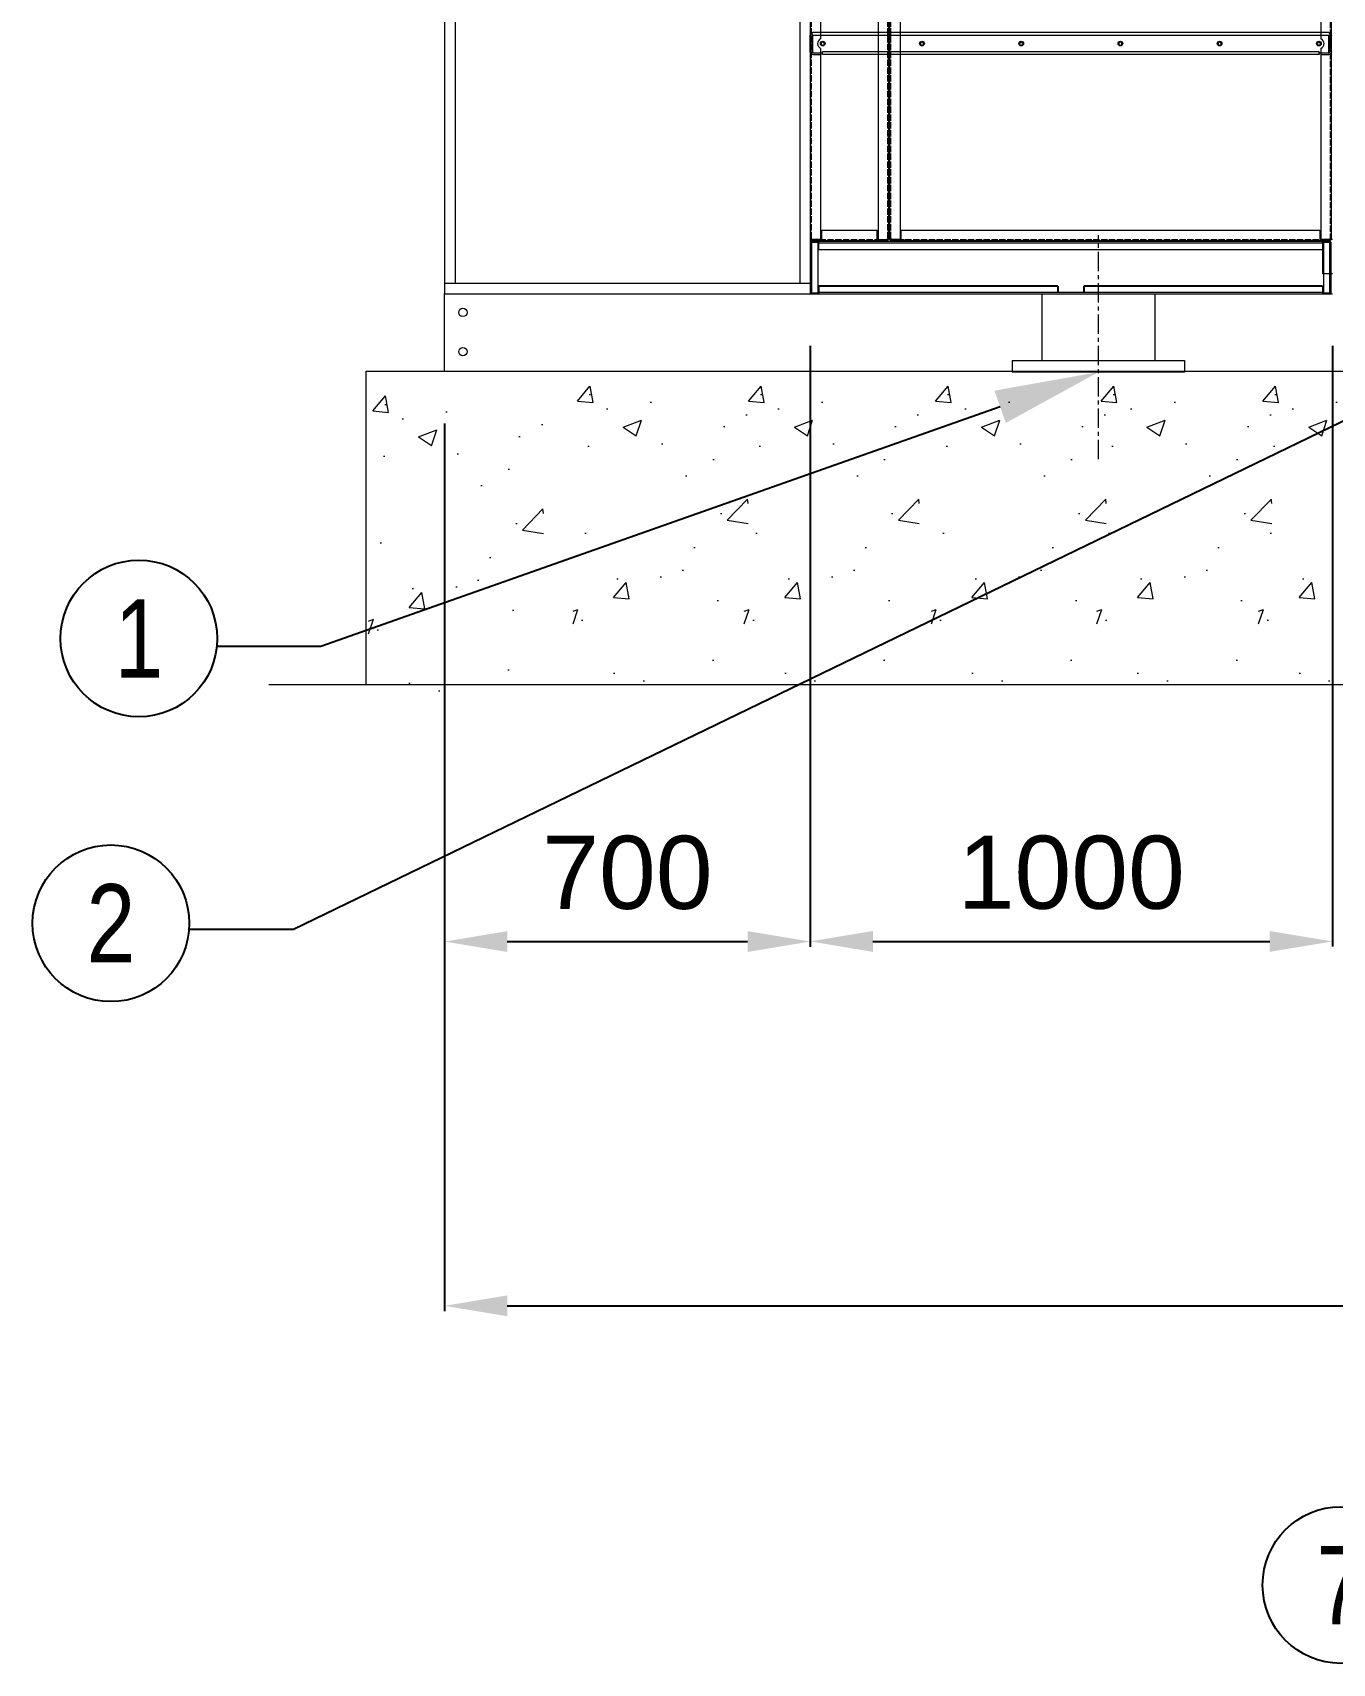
# Model space of a CAD drawing. Header units: millimetres. Extents: x -664124 to 30784, y -141094 to 22397.
# Drawn here: x 8981 to 11470, y 6562 to 9685 of the extents above; entities that cross this region are included whole.
import ezdxf
from ezdxf import colors
from ezdxf.entities.mleader import LeaderData, LeaderLine
from ezdxf.enums import TextEntityAlignment as Align
from ezdxf.math import Vec2, Vec3

# ---------------------------------------------------------------- set-up
doc = ezdxf.new("R2010")
doc.units = ezdxf.units.MM
doc.linetypes.add('CENTER', pattern=[2, 1.25, -0.25, 0.25, -0.25])
doc.linetypes.add('DASHED', pattern=[15, 12, -3])
for name, color, linetype in [('center', 1, 'CENTER'), ('냉각탑_dim', 1, 'Continuous'), ('냉각탑_text', 3, 'Continuous'), ('냉각탑_기초', 23, 'Continuous')]:
    doc.layers.add(name, color=color, linetype=linetype)
doc.styles.get("Standard").update_dxf_attribs({"font": 'arial.ttf'})
doc.dimstyles.new('1.40', dxfattribs={"dimscale": 20, "dimtxt": 1.5, "dimasz": 1, "dimexe": 0.5, "dimexo": 0.5, "dimgap": 0.5, "dimtad": 1, "dimdec": 0, "dimzin": 0, "dimdsep": 46, "dimtxsty": 'Standard', "dimcen": 0, "dimclrd": 2, "dimclre": 2, "dimclrt": 3, "dimadec": 0, "dimazin": 0, "dimtfac": 1, "dimtdec": 0, "dimtmove": 0, "dimatfit": 0, "dimfxl": 1, "dimtolj": 1, "dimtzin": 0, "dimlwd": -1, "dimlwe": -1, "dimarcsym": 0})

# ---------------------------------------------------------------- blocks, each defined once
blk = doc.blocks.new('*D415')
at = {"color": 2, "transparency": 16777216}
for p, q in [((10470.3, 9084.9), (10470.3, 7934.6)), ((9770.3, 8936.6), (9770.3, 7934.6)), ((9890.3, 7944.6), (10350.3, 7944.6))]:
    blk.add_line(p, q, dxfattribs=at)
for points in [[(9890.3, 7964.6), (9890.3, 7924.6), (9770.3, 7944.6)], [(10350.3, 7964.6), (10350.3, 7924.6), (10470.3, 7944.6)]]:
    blk.add_solid(points, dxfattribs=at)
at = {"layer": 'Defpoints', "color": 0, "transparency": 16777216}
for p in [(10470.3, 9184.9), (9770.3, 9036.6), (10470.3, 7944.6)]:
    blk.add_point(p, dxfattribs=at)
at = {"color": 3, "lineweight": 5, "transparency": 16777216, "insert": (10120.3, 8076.1), "char_height": 140, "attachment_point": 5}
blk.add_mtext('\\A1;700', dxfattribs=at)
blk = doc.blocks.new('*D416')
at = {"color": 2, "transparency": 16777216}
for p, q in [((10470.3, 9084.9), (10470.3, 7934.8)), ((11470.3, 9084.9), (11470.3, 7934.8)), ((10590.3, 7944.8), (11350.3, 7944.8))]:
    blk.add_line(p, q, dxfattribs=at)
for points in [[(10590.3, 7964.8), (10590.3, 7924.8), (10470.3, 7944.8)], [(11350.3, 7964.8), (11350.3, 7924.8), (11470.3, 7944.8)]]:
    blk.add_solid(points, dxfattribs=at)
at = {"layer": 'Defpoints', "color": 0, "transparency": 16777216}
for p in [(10470.3, 9184.9), (11470.3, 9184.9), (11470.3, 7944.8)]:
    blk.add_point(p, dxfattribs=at)
at = {"color": 3, "lineweight": 5, "transparency": 16777216, "insert": (10970.3, 8076.3), "char_height": 140, "attachment_point": 5}
blk.add_mtext('\\A1;1000', dxfattribs=at)
blk = doc.blocks.new('*D421')
at = {"color": 2, "transparency": 16777216}
for p, q in [((9770.3, 8936.6), (9770.3, 7237.1)), ((17970.3, 8936.6), (17970.3, 7237.1)), ((9890.3, 7247.1), (17850.3, 7247.1))]:
    blk.add_line(p, q, dxfattribs=at)
for points in [[(9890.3, 7267.1), (9890.3, 7227.1), (9770.3, 7247.1)], [(17850.3, 7267.1), (17850.3, 7227.1), (17970.3, 7247.1)]]:
    blk.add_solid(points, dxfattribs=at)
at = {"layer": 'Defpoints', "color": 0, "transparency": 16777216}
for p in [(9770.3, 9036.6), (17970.3, 9036.6), (17970.3, 7247.1)]:
    blk.add_point(p, dxfattribs=at)
at = {"color": 3, "lineweight": 5, "transparency": 16777216, "insert": (13870.3, 7378.6), "char_height": 140, "attachment_point": 5}
blk.add_mtext('\\A1;8200', dxfattribs=at)
blk = doc.blocks.new('485689')
at = {"color": 7, "lineweight": 13, "ltscale": 0.486}
for p, q in [((183525.3, 30767.5), (183525.3, 30864.7)), ((183528.1, 30767.5), (183528.1, 30864.7)), ((184520.5, 30864.7), (184520.5, 30767.5)), ((184523.3, 30864.7), (184523.3, 30767.5))]:
    blk.add_line(p, q, dxfattribs=at)
at = {"color": 7, "lineweight": 13, "ltscale": 0.014}
for p, q in [((183528.1, 30864.7), (183525.3, 30864.7)), ((183541.9, 30863.3), (183541.9, 30866.1)), ((184506.7, 30863.3), (184506.7, 30866.1)), ((184520.5, 30864.7), (184523.3, 30864.7)), ((183528.1, 30767.5), (183525.3, 30767.5)), ((183541.9, 30768.9), (183541.9, 30766.1)), ((184506.7, 30768.9), (184506.7, 30766.1)), ((184520.5, 30767.5), (184523.3, 30767.5))]:
    blk.add_line(p, q, dxfattribs=at)
at = {"color": 7, "lineweight": 13, "ltscale": 0.004}
for p, q in [((183526.9, 30866.1), (183527.7, 30866.1)), ((184520.9, 30866.1), (184521.7, 30866.1)), ((183527.7, 30766.1), (183526.9, 30766.1)), ((184521.7, 30766.1), (184520.9, 30766.1))]:
    blk.add_line(p, q, dxfattribs=at)
at = {"color": 7, "lineweight": 13, "ltscale": 0.007}
for p, q in [((183526.9, 30864.7), (183526.9, 30866.1)), ((183527.7, 30866.1), (183527.7, 30864.7)), ((184520.9, 30864.7), (184520.9, 30866.1)), ((184521.7, 30864.7), (184521.7, 30866.1)), ((183526.9, 30766.1), (183526.9, 30767.5)), ((183527.7, 30766.1), (183527.7, 30767.5)), ((184520.9, 30767.5), (184520.9, 30766.1)), ((184521.7, 30766.1), (184521.7, 30767.5))]:
    blk.add_line(p, q, dxfattribs=at)
at = {"color": 7, "lineweight": 13, "ltscale": 0.071}
for p, q in [((183541.9, 30866.1), (183527.7, 30866.1)), ((184520.9, 30866.1), (184506.7, 30866.1)), ((183527.7, 30766.1), (183541.9, 30766.1)), ((184506.7, 30766.1), (184520.9, 30766.1))]:
    blk.add_line(p, q, dxfattribs=at)
at = {"color": 7, "lineweight": 13, "ltscale": 0.061}
for p, q in [((183540.3, 30864.7), (183528.1, 30864.7)), ((183541.9, 30863.3), (183541.9, 30851.1)), ((184506.7, 30851.1), (184506.7, 30863.3)), ((184520.5, 30864.7), (184508.3, 30864.7)), ((183528.1, 30767.5), (183540.3, 30767.5)), ((184508.3, 30767.5), (184520.5, 30767.5))]:
    blk.add_line(p, q, dxfattribs=at)
at = {"color": 7, "lineweight": 13, "ltscale": 0.366205}
for p, q in [((183540.3, 30864.7), (183540.3, 30768.9)), ((184508.3, 30781.1), (184508.3, 30864.7))]:
    blk.add_line(p, q, dxfattribs=at)
at = {"color": 7, "lineweight": 13, "ltscale": 0.008}
for p, q in [((183540.3, 30864.5), (183541.9, 30864.5)), ((183540.3, 30863.3), (183541.9, 30863.3)), ((184506.7, 30866.1), (184506.7, 30864.5)), ((184506.7, 30864.5), (184508.3, 30864.5)), ((184506.7, 30863.3), (184508.3, 30863.3)), ((183541.9, 30768.9), (183540.3, 30768.9)), ((183541.9, 30767.7), (183540.3, 30767.7)), ((184508.3, 30768.9), (184506.7, 30768.9)), ((184508.3, 30767.7), (184506.7, 30767.7)), ((184506.7, 30766.1), (184506.7, 30767.7))]:
    blk.add_line(p, q, dxfattribs=at)
at = {"color": 7, "lineweight": 13}
for p, q in [((183541.9, 30866.1), (184506.7, 30866.1)), ((183541.9, 30863.3), (184506.7, 30863.3)), ((184506.7, 30851.1), (183541.9, 30851.1)), ((184506.7, 30768.9), (183541.9, 30768.9)), ((184506.7, 30766.1), (183541.9, 30766.1))]:
    blk.add_line(p, q, dxfattribs=at)
at = {"color": 7, "lineweight": 13, "ltscale": 0.001386}
for p, q in [((183541.9, 30866.1), (183541.9, 30865.8)), ((183541.9, 30766.1), (183541.9, 30766.4))]:
    blk.add_line(p, q, dxfattribs=at)
at = {"color": 7, "lineweight": 13, "ltscale": 0.076206}
for p, q in [((183540.3, 30782.7), (183540.3, 30767.5)), ((184508.3, 30767.5), (184508.3, 30782.7))]:
    blk.add_line(p, q, dxfattribs=at)
at = {"color": 7, "lineweight": 13, "ltscale": 0.05737}
for p, q in [((183541.9, 30780.4), (183541.9, 30768.9)), ((184506.7, 30780.4), (184506.7, 30768.9))]:
    blk.add_line(p, q, dxfattribs=at)
for p, q in [((183541.9, 30780.4), (183999.3, 30780.4)), ((183999.3, 30780.4), (183999.3, 30768.9)), ((184049.3, 30780.4), (184506.7, 30780.4)), ((184049.3, 30780.4), (184049.3, 30768.9))]:
    blk.add_line(p, q)
blk = doc.blocks.new('68679')
at = {"color": 7, "lineweight": 13, "ltscale": 0.0185}
for p, q in [((182651.6, 34840.2), (182651.6, 34855)), ((182654.8, 34840.2), (182654.8, 34855)), ((182651.6, 33867.4), (182651.6, 33882.2)), ((182654.8, 33867.4), (182654.8, 33882.2))]:
    blk.add_line(p, q, dxfattribs=at)
at = {"color": 7, "lineweight": 13, "ltscale": 0.02275}
for p, q in [((182654.8, 34837), (182654.8, 34855.2)), ((182654.8, 33867.2), (182654.8, 33885.4))]:
    blk.add_line(p, q, dxfattribs=at)
at = {"color": 7, "lineweight": 13, "ltscale": 0.042}
for p, q in [((182688.4, 34855.2), (182654.8, 34855.2)), ((182654.8, 33867.2), (182688.4, 33867.2))]:
    blk.add_line(p, q, dxfattribs=at)
at = {"color": 7, "lineweight": 13, "ltscale": 0.041987}
blk.add_line((182654.8, 34855.2), (182688.4, 34855.2), dxfattribs=at)
at = {"color": 7, "lineweight": 13, "ltscale": 0.0395}
for p, q in [((182656.8, 34860.2), (182688.4, 34860.2)), ((182688.4, 34857), (182656.8, 34857)), ((182688.4, 33865.4), (182656.8, 33865.4)), ((182656.8, 33862.2), (182688.4, 33862.2))]:
    blk.add_line(p, q, dxfattribs=at)
at = {"color": 7, "lineweight": 13, "ltscale": 0.004497}
for p, q in [((182692, 34857), (182688.4, 34857)), ((182692, 33865.4), (182688.4, 33865.4))]:
    blk.add_line(p, q, dxfattribs=at)
at = {"color": 7, "lineweight": 13, "ltscale": 0.00225}
for p, q in [((182688.4, 34857), (182688.4, 34855.2)), ((182688.4, 34855.2), (182688.4, 34857)), ((182688.4, 33867.2), (182688.4, 33865.4)), ((182688.4, 33865.4), (182688.4, 33867.2))]:
    blk.add_line(p, q, dxfattribs=at)
at = {"color": 7, "lineweight": 13}
for p, q in [((182688.4, 34855.2), (182688.4, 33867.2)), ((182693.6, 34855), (182693.6, 33867.4)), ((182651.6, 34837), (182651.6, 33885.4)), ((182651.6, 34837), (182651.6, 33885.4)), ((182656.8, 34837), (182656.8, 33885.4))]:
    blk.add_line(p, q, dxfattribs=at)
at = {"color": 7, "lineweight": 13, "ltscale": 0.0022}
for p, q in [((182691.2, 34857), (182692.6, 34858)), ((182691.2, 33865.4), (182692.6, 33864.3))]:
    blk.add_line(p, q, dxfattribs=at)
at = {"color": 7, "lineweight": 13, "ltscale": 0.004}
for p, q in [((182654.8, 34840.2), (182651.6, 34840.2)), ((182654.8, 34837), (182651.6, 34837)), ((182651.6, 33882.2), (182654.8, 33882.2))]:
    blk.add_line(p, q, dxfattribs=at)
at = {"color": 7, "lineweight": 13, "ltscale": 0.003999}
blk.add_line((182651.6, 34837), (182654.8, 34837), dxfattribs=at)
at = {"color": 7, "lineweight": 13, "ltscale": 0.003997}
blk.add_line((182654.8, 34837), (182654.8, 34840.2), dxfattribs=at)
at = {"color": 7, "lineweight": 13, "ltscale": 0.0025}
for p, q in [((182656.8, 34837), (182654.8, 34837)), ((182654.8, 33885.4), (182656.8, 33885.4))]:
    blk.add_line(p, q, dxfattribs=at)
at = {"color": 7, "lineweight": 13, "ltscale": 0.0065}
blk.add_line((182651.6, 33885.4), (182656.8, 33885.4), dxfattribs=at)
at = {"color": 7, "lineweight": 13, "ltscale": 0.004003}
blk.add_line((182654.8, 33882.2), (182654.8, 33885.4), dxfattribs=at)
at = {"color": 7, "lineweight": 13}
for centre in [(182672.6, 34836.2), (182672.6, 34646.2), (182672.6, 34456.2), (182672.6, 34266.2), (182672.6, 34076.2), (182672.6, 33886.2)]:
    blk.add_circle(centre, 3, dxfattribs=at)
for centre, radius, start, end in [((182656.8, 34855), 5.2, 90, 180), ((182656.8, 34855), 2, 90, 174.2609), ((182688.4, 34855), 5.2, 0, 90), ((182656.8, 33867.4), 5.2, 180, 270), ((182656.8, 33867.4), 2, 185.7392, 270), ((182688.4, 33867.4), 5.2, 270, 0)]:
    blk.add_arc(centre, radius, start, end, dxfattribs=at)
for points in [[(182693.6, 34855), (182693.6, 34855.3), (182693.5, 34855.6), (182693.3, 34855.9), (182692.9, 34856.3), (182692.3, 34856.7), (182692.2, 34856.8), (182692.1, 34856.9), (182692, 34857)], [(182693.6, 33867.4), (182693.6, 33867), (182693.5, 33866.7), (182693.3, 33866.4), (182692.9, 33866), (182692.3, 33865.6), (182692.2, 33865.5), (182692.1, 33865.4), (182692, 33865.4)]]:
    blk.add_open_spline(points, degree=5, knots=[0, 0, 0, 0, 0, 0, 6.191357, 6.191357, 6.191357, 7.828222, 7.828222, 7.828222, 7.828222, 7.828222, 7.828222], dxfattribs=at)
blk = doc.blocks.new('568596')
at = {"color": 7, "lineweight": 13, "ltscale": 0.00166}
for p, q in [((169550.9, 17462.9), (169549.9, 17462.9)), ((169550.9, 16620.9), (169549.9, 16620.9))]:
    blk.add_line(p, q, dxfattribs=at)
at = {"color": 7, "lineweight": 13, "ltscale": 0.0015}
for p, q in [((169549.9, 17462.9), (169549.9, 17462)), ((169549.9, 16621.8), (169549.9, 16620.9))]:
    blk.add_line(p, q, dxfattribs=at)
at = {"color": 7, "lineweight": 13}
for p, q in [((169549.9, 17462.9), (169549.9, 16621.8)), ((169549.9, 17462), (169549.9, 17436.4)), ((173046.2, 17464.9), (169551.6, 17464.9)), ((169551.6, 16618.9), (173046.2, 16618.9))]:
    blk.add_line(p, q, dxfattribs=at)
at = {"color": 7, "linetype": 'DASHED', "lineweight": 13, "ltscale": 0.003333}
for p, q in [((169551.9, 17462), (169549.9, 17462)), ((169644.9, 17464.9), (169644.9, 17462.9)), ((169650.9, 17464.9), (169650.9, 17462.9)), ((169844.9, 17464.9), (169844.9, 17462.9)), ((169850.9, 17464.9), (169850.9, 17462.9)), ((169549.9, 17445.4), (169551.9, 17445.4)), ((169549.9, 17442.9), (169551.9, 17442.9)), ((169549.9, 17436.4), (169551.9, 17436.4)), ((169549.9, 17407.4), (169551.9, 17407.4)), ((169549.9, 17398.4), (169551.9, 17398.4)), ((169549.9, 17217.4), (169551.9, 17217.4)), ((169549.9, 17208.4), (169551.9, 17208.4)), ((169549.9, 17027.4), (169551.9, 17027.4)), ((169549.9, 17018.4), (169551.9, 17018.4)), ((169549.9, 16837.4), (169551.9, 16837.4)), ((169549.9, 16828.4), (169551.9, 16828.4)), ((169549.9, 16647.4), (169551.9, 16647.4)), ((169549.9, 16640.9), (169551.9, 16640.9)), ((169549.9, 16638.4), (169551.9, 16638.4)), ((169551.9, 16621.8), (169549.9, 16621.8)), ((169644.9, 16620.9), (169644.9, 16618.9)), ((169650.9, 16620.9), (169650.9, 16618.9)), ((169844.9, 16620.9), (169844.9, 16618.9)), ((169850.9, 16620.9), (169850.9, 16618.9))]:
    blk.add_line(p, q, dxfattribs=at)
at = {"color": 7, "lineweight": 13, "ltscale": 0.001174}
for p, q in [((169550.9, 17462.9), (169551.6, 17462.9)), ((169550.9, 16620.9), (169551.6, 16620.9))]:
    blk.add_line(p, q, dxfattribs=at)
at = {"color": 7, "lineweight": 13, "ltscale": 0.002252}
for p, q in [((169551.6, 17464.9), (169551.6, 17463.6)), ((169551.6, 16618.9), (169551.6, 16620.3))]:
    blk.add_line(p, q, dxfattribs=at)
at = {"color": 7, "lineweight": 13, "ltscale": 0.002009}
for p, q in [((169551.6, 17462.4), (169551.6, 17463.6)), ((169551.6, 16621.5), (169551.6, 16620.3))]:
    blk.add_line(p, q, dxfattribs=at)
at = {"color": 7, "linetype": 'DASHED', "lineweight": 13}
for p, q in [((173046.2, 17462.9), (169551.6, 17462.9)), ((169551.9, 17464.9), (169551.9, 16621.8)), ((169551.9, 17462), (169551.9, 17436.4)), ((169551.6, 16620.9), (173046.2, 16620.9))]:
    blk.add_line(p, q, dxfattribs=at)
at = {"color": 7, "linetype": 'DASHED', "lineweight": 13, "ltscale": 0.001183}
for p, q in [((169551.6, 17462.9), (169552.3, 17462.9)), ((169551.6, 16620.9), (169552.3, 16620.9))]:
    blk.add_line(p, q, dxfattribs=at)
at = {"color": 7, "linetype": 'DASHED', "lineweight": 13, "ltscale": 0.001406}
for p, q in [((169551.6, 17462.4), (169551.6, 17461.5)), ((169551.6, 16621.5), (169551.6, 16622.3))]:
    blk.add_line(p, q, dxfattribs=at)
at = {"color": 7, "linetype": 'DASHED', "lineweight": 13, "ltscale": 0.027667}
for p, q in [((169551.6, 17444.9), (169551.6, 17461.5)), ((169551.6, 16622.3), (169551.6, 16638.9))]:
    blk.add_line(p, q, dxfattribs=at)
at = {"color": 7, "linetype": 'DASHED', "lineweight": 13, "ltscale": 0.0015}
for p, q in [((169551.9, 17462.9), (169551.9, 17462)), ((169551.9, 16621.8), (169551.9, 16620.9))]:
    blk.add_line(p, q, dxfattribs=at)
at = {"color": 7, "lineweight": 13, "ltscale": 0.058667}
for p, q in [((173046.2, 17444.9), (169551.6, 17444.9)), ((169553.3, 17442.9), (169569.9, 17442.9)), ((169569.9, 17444.9), (169569.9, 16640.9)), ((169917.7, 16638.9), (169551.6, 16638.9)), ((169569.9, 16640.9), (169551.9, 16640.9)), ((169999.2, 16638.9), (169936.1, 16638.9))]:
    blk.add_line(p, q, dxfattribs=at)
at = {"color": 7, "linetype": 'DASHED', "lineweight": 13, "ltscale": 0.002333}
blk.add_line((169551.9, 17442.9), (169553.3, 17442.9), dxfattribs=at)
at = {"color": 7, "lineweight": 13, "ltscale": 0.058667}
for centre in [(169926.9, 17402.9), (169926.9, 16642.9)]:
    blk.add_circle(centre, 4.5, dxfattribs=at)
at = {"color": 7, "lineweight": 13}
for centre in [(169926.9, 17212.9), (169926.9, 17022.9), (169926.9, 16832.9)]:
    blk.add_circle(centre, 4.5, dxfattribs=at)
at = {"color": 7, "lineweight": 13, "ltscale": 0.058667}
blk.add_arc((169926.9, 16642.9), 10, 203.5779, 336.4221, dxfattribs=at)
at = {"color": 7, "lineweight": 13}
for points in [[(169553.3, 17461.5), (169552.8, 17461.8), (169552.3, 17462.1), (169551.8, 17462.4), (169551.3, 17462.6), (169550.9, 17462.9)], [(169553.3, 17461.5), (169553, 17462), (169552.6, 17462.4), (169552.3, 17462.8), (169552, 17463.2), (169551.6, 17463.6)], [(169553.3, 16622.3), (169552.8, 16622.1), (169552.3, 16621.8), (169551.8, 16621.5), (169551.3, 16621.2), (169550.9, 16620.9)], [(169553.3, 16622.3), (169553, 16621.9), (169552.6, 16621.5), (169552.3, 16621), (169552, 16620.6), (169551.6, 16620.3)]]:
    blk.add_open_spline(points, degree=5, dxfattribs=at)
at = {"color": 7, "linetype": 'DASHED', "lineweight": 13}
for points in [[(169553.3, 17461.5), (169553, 17461.7), (169552.6, 17461.9), (169552.3, 17462.1), (169551.9, 17462.2), (169551.6, 17462.4)], [(169553.3, 17461.5), (169553.1, 17461.8), (169552.9, 17462.1), (169552.7, 17462.4), (169552.5, 17462.6), (169552.3, 17462.9)], [(169553.3, 16622.3), (169553, 16622.1), (169552.6, 16622), (169552.3, 16621.8), (169551.9, 16621.6), (169551.6, 16621.5)], [(169553.3, 16622.3), (169553.1, 16622), (169552.9, 16621.8), (169552.7, 16621.5), (169552.5, 16621.2), (169552.3, 16620.9)]]:
    blk.add_open_spline(points, degree=5, dxfattribs=at)
blk = doc.blocks.new('1')
at = {"lineweight": 20}
for p, q in [((9770.3, 12784.9), (9770.3, 9184.9)), ((10470.3, 12784.9), (10470.3, 9184.9)), ((9790.3, 12764.9), (9790.3, 9204.9)), ((9770.3, 9204.9), (10470.3, 9204.9)), ((9770.3, 9184.9), (10470.3, 9184.9)), ((10470.3, 9184.9), (11470.3, 9184.9)), ((9770.3, 9036.6), (17970.3, 9036.6))]:
    blk.add_line(p, q, dxfattribs=at)
at = {"color": 7, "lineweight": 20}
for p, q in [((10470.3, 12783.2), (10470.3, 9288.6)), ((10620.3, 12783.2), (10620.3, 9288.6)), ((10450.3, 12764.9), (10450.3, 9204.9)), ((10473.2, 9286.9), (10618.3, 9286.9)), ((11451.1, 9289.1), (11451.1, 9222.8)), ((10914.1, 9184.9), (10914.1, 9056.9)), ((11130.4, 9184.9), (11130.4, 9056.9)), ((10857.2, 9056.9), (11187.2, 9056.9)), ((10857.2, 9056.9), (10857.2, 9034.9)), ((11187.2, 9056.9), (11187.2, 9034.9)), ((11187.2, 9034.9), (10857.2, 9034.9))]:
    blk.add_line(p, q, dxfattribs=at)
at = {"color": 7, "linetype": 'DASHED', "lineweight": 20}
for p, q in [((10472.3, 12783.2), (10472.3, 9288.6)), ((10618.3, 12783.2), (10618.3, 9288.6)), ((10473.2, 9288.9), (10620.3, 9288.9))]:
    blk.add_line(p, q, dxfattribs=at)
at = {"color": 7, "lineweight": 20, "ltscale": 0.058667}
for p, q in [((10600.3, 12783.2), (10600.3, 9288.6)), ((10490.3, 12735.8), (10490.3, 9673.1)), ((10490.3, 9654.8), (10490.3, 9288.6)), ((10492.3, 9306.9), (10598.3, 9306.9)), ((10492.3, 9290.3), (10492.3, 9306.9)), ((10598.3, 9286.9), (10598.3, 9306.9))]:
    blk.add_line(p, q, dxfattribs=at)
at = {"color": 7, "linetype": 'DASHED', "lineweight": 20, "ltscale": 0.003333}
for p, q in [((10470.3, 9587.9), (10472.3, 9587.9)), ((10470.3, 9581.9), (10472.3, 9581.9)), ((10470.3, 9387.9), (10472.3, 9387.9)), ((10470.3, 9381.9), (10472.3, 9381.9)), ((10620.3, 9387.9), (10618.3, 9387.9)), ((10473.2, 9288.9), (10473.2, 9286.9)), ((10489.8, 9286.9), (10489.8, 9288.9)), ((10492.3, 9286.9), (10492.3, 9288.9)), ((10498.8, 9286.9), (10498.8, 9288.9)), ((10600.8, 9286.9), (10600.8, 9288.9)), ((10617.4, 9288.9), (10617.4, 9286.9))]:
    blk.add_line(p, q, dxfattribs=at)
at = {"color": 7, "lineweight": 20, "ltscale": 0.002252}
for p, q in [((10470.3, 9288.6), (10471.7, 9288.6)), ((10620.3, 9288.6), (10619, 9288.6))]:
    blk.add_line(p, q, dxfattribs=at)
at = {"color": 7, "lineweight": 20, "ltscale": 0.002009}
for p, q in [((10472.9, 9288.6), (10471.7, 9288.6)), ((10617.8, 9288.6), (10619, 9288.6))]:
    blk.add_line(p, q, dxfattribs=at)
at = {"color": 7, "linetype": 'DASHED', "lineweight": 20, "ltscale": 0.001183}
for p, q in [((10472.3, 9288.6), (10472.3, 9289.4)), ((10618.3, 9288.6), (10618.3, 9289.4))]:
    blk.add_line(p, q, dxfattribs=at)
at = {"color": 7, "linetype": 'DASHED', "lineweight": 20, "ltscale": 0.0015}
for p, q in [((10472.3, 9288.9), (10473.2, 9288.9)), ((10618.3, 9288.9), (10617.4, 9288.9))]:
    blk.add_line(p, q, dxfattribs=at)
at = {"color": 7, "lineweight": 20, "ltscale": 0.001174}
for p, q in [((10472.3, 9287.9), (10472.3, 9288.6)), ((10618.3, 9287.9), (10618.3, 9288.6))]:
    blk.add_line(p, q, dxfattribs=at)
at = {"color": 7, "lineweight": 20, "ltscale": 0.00166}
for p, q in [((10472.3, 9287.9), (10472.3, 9286.9)), ((10618.3, 9287.9), (10618.3, 9286.9))]:
    blk.add_line(p, q, dxfattribs=at)
at = {"color": 7, "lineweight": 20, "ltscale": 0.0015}
for p, q in [((10472.3, 9286.9), (10473.2, 9286.9)), ((10618.3, 9286.9), (10617.4, 9286.9))]:
    blk.add_line(p, q, dxfattribs=at)
at = {"color": 7, "linetype": 'DASHED', "lineweight": 20, "ltscale": 0.001406}
for p, q in [((10472.9, 9288.6), (10473.7, 9288.6)), ((10617.8, 9288.6), (10616.9, 9288.6))]:
    blk.add_line(p, q, dxfattribs=at)
at = {"color": 7, "linetype": 'DASHED', "lineweight": 20, "ltscale": 0.027667}
for p, q in [((10490.3, 9288.6), (10473.7, 9288.6)), ((10600.3, 9288.6), (10616.9, 9288.6))]:
    blk.add_line(p, q, dxfattribs=at)
at = {"color": 7, "linetype": 'DASHED', "lineweight": 20, "ltscale": 0.002333}
blk.add_line((10492.3, 9288.9), (10492.3, 9290.3), dxfattribs=at)
at = {"color": 7, "lineweight": 20, "ltscale": 0.479992}
for p, q in [((11470.3, 9289.1), (11451.1, 9289.1)), ((11470.3, 9222.8), (11451.1, 9222.8))]:
    blk.add_line(p, q, dxfattribs=at)
at = {"color": 0, "lineweight": 20}
blk.add_line((9770.3, 9036.6), (9770.3, 9184.9), dxfattribs=at)
at = {"color": 7, "lineweight": 20, "ltscale": 0.058667}
blk.add_circle((10494.3, 9663.9), 4.5, dxfattribs=at)
at = {"lineweight": 20}
for centre in [(9805.3, 9149.1), (9805.3, 9074.1)]:
    blk.add_circle(centre, 8, dxfattribs=at)
at = {"color": 7, "lineweight": 20, "ltscale": 0.058667}
blk.add_arc((10494.3, 9663.9), 10, 113.5779, 246.4221, dxfattribs=at)
at = {"color": 7, "lineweight": 20}
for points in [[(10473.7, 9290.3), (10473.3, 9290), (10472.9, 9289.7), (10472.4, 9289.3), (10472, 9289), (10471.7, 9288.6)], [(10473.7, 9290.3), (10473.5, 9289.8), (10473.2, 9289.3), (10472.9, 9288.8), (10472.6, 9288.3), (10472.3, 9287.9)], [(10616.9, 9290.3), (10617.4, 9290), (10617.8, 9289.7), (10618.2, 9289.3), (10618.6, 9289), (10619, 9288.6)], [(10616.9, 9290.3), (10617.2, 9289.8), (10617.5, 9289.3), (10617.8, 9288.8), (10618, 9288.3), (10618.3, 9287.9)]]:
    blk.add_open_spline(points, degree=5, dxfattribs=at)
at = {"color": 7, "linetype": 'DASHED', "lineweight": 20}
for points in [[(10473.7, 9290.3), (10473.4, 9290.1), (10473.2, 9289.9), (10472.9, 9289.7), (10472.6, 9289.5), (10472.3, 9289.4)], [(10473.7, 9290.3), (10473.5, 9290), (10473.4, 9289.7), (10473.2, 9289.3), (10473, 9289), (10472.9, 9288.6)], [(10616.9, 9290.3), (10617.1, 9290), (10617.3, 9289.7), (10617.5, 9289.3), (10617.6, 9289), (10617.8, 9288.6)], [(10616.9, 9290.3), (10617.2, 9290.1), (10617.5, 9289.9), (10617.8, 9289.7), (10618, 9289.5), (10618.3, 9289.4)]]:
    blk.add_open_spline(points, degree=5, dxfattribs=at)
at = {"lineweight": 20, "ltscale": 7.5, "rotation": 90}
blk.add_blockref('568596', (28087.3, -160263), dxfattribs=at)
at = {"lineweight": 20, "ltscale": 7.5, "xscale": -1, "rotation": 270}
blk.add_blockref('68679', (-23391.8, -173008.7), dxfattribs=at)
at = {"lineweight": 20, "ltscale": 7.5, "xscale": -1}
blk.add_blockref('485689', (194993.6, -21581.2), dxfattribs=at)

msp = doc.modelspace()

# ---------------------------------------------------------------- hatches: boundary and pattern name
at = {"layer": '냉각탑_기초', "lineweight": 20, "ltscale": 30}
h = msp.add_hatch(dxfattribs=at)
h.set_pattern_fill('AR-CONC', color=256, scale=50, style=0)
h.set_pattern_definition([(50, (-4577.2, -7504.73), (358.63, -31.376), [37.5, -412.5]), (355, (-4577.2, -7504.73), (-69.3757, 376.096), [30, -330]), (100.4514, (-4547.32, -7507.34), (289.2547, 344.72), [31.87, -350.571]), (46.1842, (-4577.2, -7404.73), (533.6205, -82.7595), [56.25, -618.75]), (96.6356, (-4532.74, -7411.6), (467.331, 487.059), [47.805, -525.856]), (351.1842, (-4577.2, -7404.73), (467.331, 487.059), [45, -495]), (21, (-4527.2, -7429.73), (298.4535, -201.3094), [37.5, -412.5]), (326, (-4527.2, -7429.73), (121.6577, 362.575), [30, -330]), (71.4514, (-4502.34, -7446.5), (420.1113, 161.265), [31.87, -350.571]), (37.5, (-4577.21, -7504.73), (6.0799, 166.4469), [0, -326, 0, -335, 0, -331.25]), (7.5, (-4577.21, -7504.73), (131.5348, 197.2059), [0, -191, 0, -318.5, 0, -126.25]), (327.5, (-4688.71, -7504.73), (266.9112, -11.2774), [0, -125, 0, -390, 0, -517.5]), (317.5, (-4738.7, -7504.73), (291.593, 50.0525), [0, -162.5, 0, -259, 0, -367.5])])
h.paths.add_polyline_path([(10351.3, 9036.6), (10016.3, 9036.6), (10016.3, 8436.6), (10351.3, 8436.6)])
h = msp.add_hatch(dxfattribs=at)
h.set_pattern_fill('AR-CONC', color=256, scale=50, style=0)
h.set_pattern_definition([(50, (-4249.4, -7504.73), (358.63, -31.376), [37.5, -412.5]), (355, (-4249.4, -7504.73), (-69.3757, 376.096), [30, -330]), (100.4514, (-4219.5, -7507.34), (289.2547, 344.72), [31.87, -350.571]), (46.1842, (-4249.4, -7404.73), (533.6205, -82.7595), [56.25, -618.75]), (96.6356, (-4204.93, -7411.6), (467.331, 487.059), [47.805, -525.856]), (351.1842, (-4249.4, -7404.73), (467.331, 487.059), [45, -495]), (21, (-4199.4, -7429.73), (298.4535, -201.3094), [37.5, -412.5]), (326, (-4199.4, -7429.73), (121.6577, 362.575), [30, -330]), (71.4514, (-4174.52, -7446.5), (420.1113, 161.265), [31.87, -350.571]), (37.5, (-4249.4, -7504.73), (6.0799, 166.4469), [0, -326, 0, -335, 0, -331.25]), (7.5, (-4249.4, -7504.73), (131.5348, 197.2059), [0, -191, 0, -318.5, 0, -126.25]), (327.5, (-4360.9, -7504.73), (266.9112, -11.2774), [0, -125, 0, -390, 0, -517.5]), (317.5, (-4410.9, -7504.73), (291.593, 50.0525), [0, -162.5, 0, -259, 0, -367.5])])
h.paths.add_polyline_path([(10679.1, 9036.6), (10344.1, 9036.6), (10344.1, 8436.6), (10679.1, 8436.6)])
h = msp.add_hatch(dxfattribs=at)
h.set_pattern_fill('AR-CONC', color=256, scale=50, style=0)
h.set_pattern_definition([(50, (-3891.23, -7504.73), (358.63, -31.376), [37.5, -412.5]), (355, (-3891.23, -7504.73), (-69.3757, 376.096), [30, -330]), (100.4514, (-3861.35, -7507.34), (289.2547, 344.72), [31.87, -350.571]), (46.1842, (-3891.23, -7404.73), (533.6205, -82.7595), [56.25, -618.75]), (96.6356, (-3846.76, -7411.6), (467.331, 487.059), [47.805, -525.856]), (351.1842, (-3891.23, -7404.73), (467.331, 487.059), [45, -495]), (21, (-3841.23, -7429.73), (298.4535, -201.3094), [37.5, -412.5]), (326, (-3841.23, -7429.73), (121.6577, 362.575), [30, -330]), (71.4514, (-3816.36, -7446.5), (420.1113, 161.265), [31.87, -350.571]), (37.5, (-3891.23, -7504.73), (6.0799, 166.4469), [0, -326, 0, -335, 0, -331.25]), (7.5, (-3891.23, -7504.73), (131.5348, 197.2059), [0, -191, 0, -318.5, 0, -126.25]), (327.5, (-4002.73, -7504.73), (266.9112, -11.2774), [0, -125, 0, -390, 0, -517.5]), (317.5, (-4052.73, -7504.73), (291.593, 50.0525), [0, -162.5, 0, -259, 0, -367.5])])
h.paths.add_polyline_path([(11037.3, 9036.6), (10702.3, 9036.6), (10702.3, 8436.6), (11037.3, 8436.6)])
h = msp.add_hatch(dxfattribs=at)
h.set_pattern_fill('AR-CONC', color=256, scale=50, style=0)
h.set_pattern_definition([(50, (-3574.1, -7504.73), (358.63, -31.376), [37.5, -412.5]), (355, (-3574.1, -7504.73), (-69.3757, 376.096), [30, -330]), (100.4514, (-3544.23, -7507.34), (289.2547, 344.72), [31.87, -350.571]), (46.1842, (-3574.1, -7404.73), (533.6205, -82.7595), [56.25, -618.75]), (96.6356, (-3529.64, -7411.6), (467.331, 487.059), [47.805, -525.856]), (351.1842, (-3574.1, -7404.73), (467.331, 487.059), [45, -495]), (21, (-3524.1, -7429.73), (298.4535, -201.3094), [37.5, -412.5]), (326, (-3524.1, -7429.73), (121.6577, 362.575), [30, -330]), (71.4514, (-3499.24, -7446.5), (420.1113, 161.265), [31.87, -350.571]), (37.5, (-3574.11, -7504.73), (6.0799, 166.4469), [0, -326, 0, -335, 0, -331.25]), (7.5, (-3574.11, -7504.73), (131.5348, 197.2059), [0, -191, 0, -318.5, 0, -126.25]), (327.5, (-3685.61, -7504.73), (266.9112, -11.2774), [0, -125, 0, -390, 0, -517.5]), (317.5, (-3735.6, -7504.73), (291.593, 50.0525), [0, -162.5, 0, -259, 0, -367.5])])
h.paths.add_polyline_path([(11354.4, 9036.6), (11019.4, 9036.6), (11019.4, 8436.6), (11354.4, 8436.6)])
h = msp.add_hatch(dxfattribs=at)
h.set_pattern_fill('AR-CONC', color=256, scale=50, style=0)
h.set_pattern_definition([(50, (-3264.45, -7504.73), (358.63, -31.376), [37.5, -412.5]), (355, (-3264.45, -7504.73), (-69.3757, 376.096), [30, -330]), (100.4514, (-3234.56, -7507.34), (289.2547, 344.72), [31.87, -350.571]), (46.1842, (-3264.45, -7404.73), (533.6205, -82.7595), [56.25, -618.75]), (96.6356, (-3220, -7411.6), (467.331, 487.059), [47.805, -525.856]), (351.1842, (-3264.45, -7404.73), (467.331, 487.059), [45, -495]), (21, (-3214.45, -7429.73), (298.4535, -201.3094), [37.5, -412.5]), (326, (-3214.45, -7429.73), (121.6577, 362.575), [30, -330]), (71.4514, (-3189.58, -7446.5), (420.1113, 161.265), [31.87, -350.571]), (37.5, (-3264.45, -7504.73), (6.0799, 166.4469), [0, -326, 0, -335, 0, -331.25]), (7.5, (-3264.45, -7504.73), (131.5348, 197.2059), [0, -191, 0, -318.5, 0, -126.25]), (327.5, (-3375.95, -7504.73), (266.9112, -11.2774), [0, -125, 0, -390, 0, -517.5]), (317.5, (-3425.95, -7504.73), (291.593, 50.0525), [0, -162.5, 0, -259, 0, -367.5])])
h.paths.add_polyline_path([(11664.1, 9036.6), (11329.1, 9036.6), (11329.1, 8436.6), (11664.1, 8436.6)])
h = msp.add_hatch(dxfattribs=at)
h.set_pattern_fill('AR-CONC', color=256, scale=50, style=0)
h.set_pattern_definition([(50, (-4968.9, -7523.6), (358.63, -31.376), [37.5, -412.5]), (355, (-4968.9, -7523.6), (-69.3757, 376.096), [30, -330]), (100.4514, (-4939, -7526.2), (289.2547, 344.72), [31.87, -350.571]), (46.1842, (-4968.9, -7423.6), (533.6205, -82.7595), [56.25, -618.75]), (96.6356, (-4924.43, -7430.5), (467.331, 487.059), [47.805, -525.856]), (351.1842, (-4968.9, -7423.6), (467.331, 487.059), [45, -495]), (21, (-4918.9, -7448.6), (298.4535, -201.3094), [37.5, -412.5]), (326, (-4918.9, -7448.6), (121.6577, 362.575), [30, -330]), (71.4514, (-4894.03, -7465.38), (420.1113, 161.265), [31.87, -350.571]), (37.5, (-4968.9, -7523.6), (6.0799, 166.4469), [0, -326, 0, -335, 0, -331.25]), (7.5, (-4968.9, -7523.6), (131.5348, 197.2059), [0, -191, 0, -318.5, 0, -126.25]), (327.5, (-5080.4, -7523.6), (266.9112, -11.2774), [0, -125, 0, -390, 0, -517.5]), (317.5, (-5130.4, -7523.6), (291.593, 50.0525), [0, -162.5, 0, -259, 0, -367.5])])
h.paths.add_polyline_path([(9959.6, 9017.7), (9624.6, 9017.7), (9624.6, 8417.7), (9959.6, 8417.7)])

# ---------------------------------------------------------------- linework, layer by layer
at = {"layer": 'center', "lineweight": 20, "ltscale": 30}
msp.add_line((11022.2, 8867.9), (11022.2, 9296.9), dxfattribs=at)
at = {"layer": '냉각탑_dim', "linetype": 'ByBlock', "lineweight": -3}
for centre in [(9184.7, 8524.9), (9131.2, 7979.5), (11486.7, 6712.5)]:
    msp.add_circle(centre, 150, dxfattribs=at)
at = {"layer": '냉각탑_기초', "lineweight": 20, "ltscale": 30}
for p, q in [((9620.3, 8436.6), (9620.3, 9036.6)), ((9620.3, 9036.6), (18120.3, 9036.6)), ((9433.8, 8436.6), (18563.9, 8436.6))]:
    msp.add_line(p, q, dxfattribs=at)

# ---------------------------------------------------------------- block references
msp.add_blockref('1', (0, 0))

# ---------------------------------------------------------------- texts
at = {"layer": '냉각탑_text', "width": 0.8}
for s, p in [('1', (9184.7, 8524.9)), ('2', (9131.2, 7979.5)), ('7', (11486.7, 6712.5))]:
    msp.add_text(s, height=150, dxfattribs=at).set_placement(p, align=Align.MIDDLE_CENTER)

# ---------------------------------------------------------------- dimensions: what is measured, and where the dimension line sits
at = {"lineweight": 5}
for base, p1, p2, picture, middle in [((10470.3, 7944.6), (9770.3, 9036.6), (10470.3, 9184.9), '*D415', (10120.3, 8076.1)), ((11470.3, 7944.8), (10470.3, 9184.9), (11470.3, 9184.9), '*D416', (10970.3, 8076.3)), ((17970.3, 7247.1), (9770.3, 9036.6), (17970.3, 9036.6), '*D421', (13870.3, 7378.6))]:
    dim = msp.add_linear_dim(base=base, p1=p1, p2=p2, dimstyle='1.40', override={"dimtxt": 7, "dimasz": 6, "dimexo": 5, "dimgap": 3}, dxfattribs=at)
    dim.commit()
    dim.dimension.update_dxf_attribs({"geometry": picture, "text_midpoint": middle})

# ---------------------------------------------------------------- leaders
at = {"layer": '냉각탑_dim', "lineweight": -3}
ml = msp.add_multileader_mtext('Standard', dxfattribs=at)
ml.set_content('')
ml.set_leader_properties(color=256)
ml.build(insert=Vec2(0, 0))
ml.multileader.update_dxf_attribs({"text_right_attachment_type": 6, "dogleg_length": 5, "arrow_head_size": 199.5, "scale": 30})
ctx = ml.context
ctx.base_point, ctx.scale, ctx.char_height, ctx.arrow_head_size, ctx.landing_gap_size, ctx.plane_origin = Vec3(9281.1, 7967.6), 30, 7.18, 199.5, 3.59, Vec3(11815.5, 7538)
ctx.right_attachment, ctx.text_align_type = 6, 2
notes = []
notes.append((ctx, [(0, (1, 1, 0), (9480.6, 7967.6), (-1, 0), 199.5, [(0, [(11685.5, 9034.9)], 0, [])])]))
ctx.mtext, ml.multileader.dxf.content_type = None, 0
ml = msp.add_multileader_mtext('Standard', dxfattribs=at)
ml.set_content('')
ml.set_leader_properties(color=256)
ml.build(insert=Vec2(0, 0))
ml.multileader.update_dxf_attribs({"text_right_attachment_type": 6, "dogleg_length": 5, "arrow_head_size": 199.5, "scale": 30})
ctx = ml.context
ctx.base_point, ctx.scale, ctx.char_height, ctx.arrow_head_size, ctx.landing_gap_size, ctx.plane_origin = Vec3(9333.9, 8509.4), 30, 7.18, 199.5, 3.59, Vec3(11152.3, 7538)
ctx.right_attachment, ctx.text_align_type = 6, 2
notes.append((ctx, [(0, (1, 1, 0), (9533.4, 8509.4), (-1, 0), 199.5, [(0, [(11022.2, 9034.9)], 0, [])])]))
ctx.mtext, ml.multileader.dxf.content_type = None, 0
for ctx, leaders in notes:
    for number, flags, end, landing, length, lines in leaders:
        leader = LeaderData()
        leader.index, (leader.has_last_leader_line, leader.has_dogleg_vector, leader.attachment_direction) = number, flags
        leader.last_leader_point, leader.dogleg_vector, leader.dogleg_length = Vec3(end), Vec3(landing), length
        for number, points, colour, breaks in lines:
            line = LeaderLine()
            line.index, line.vertices, line.color, line.breaks = number, Vec3.list(points), colors.encode_raw_color(colour), breaks
            leader.lines.append(line)
        ctx.leaders.append(leader)

doc.saveas('drawing.dxf')
